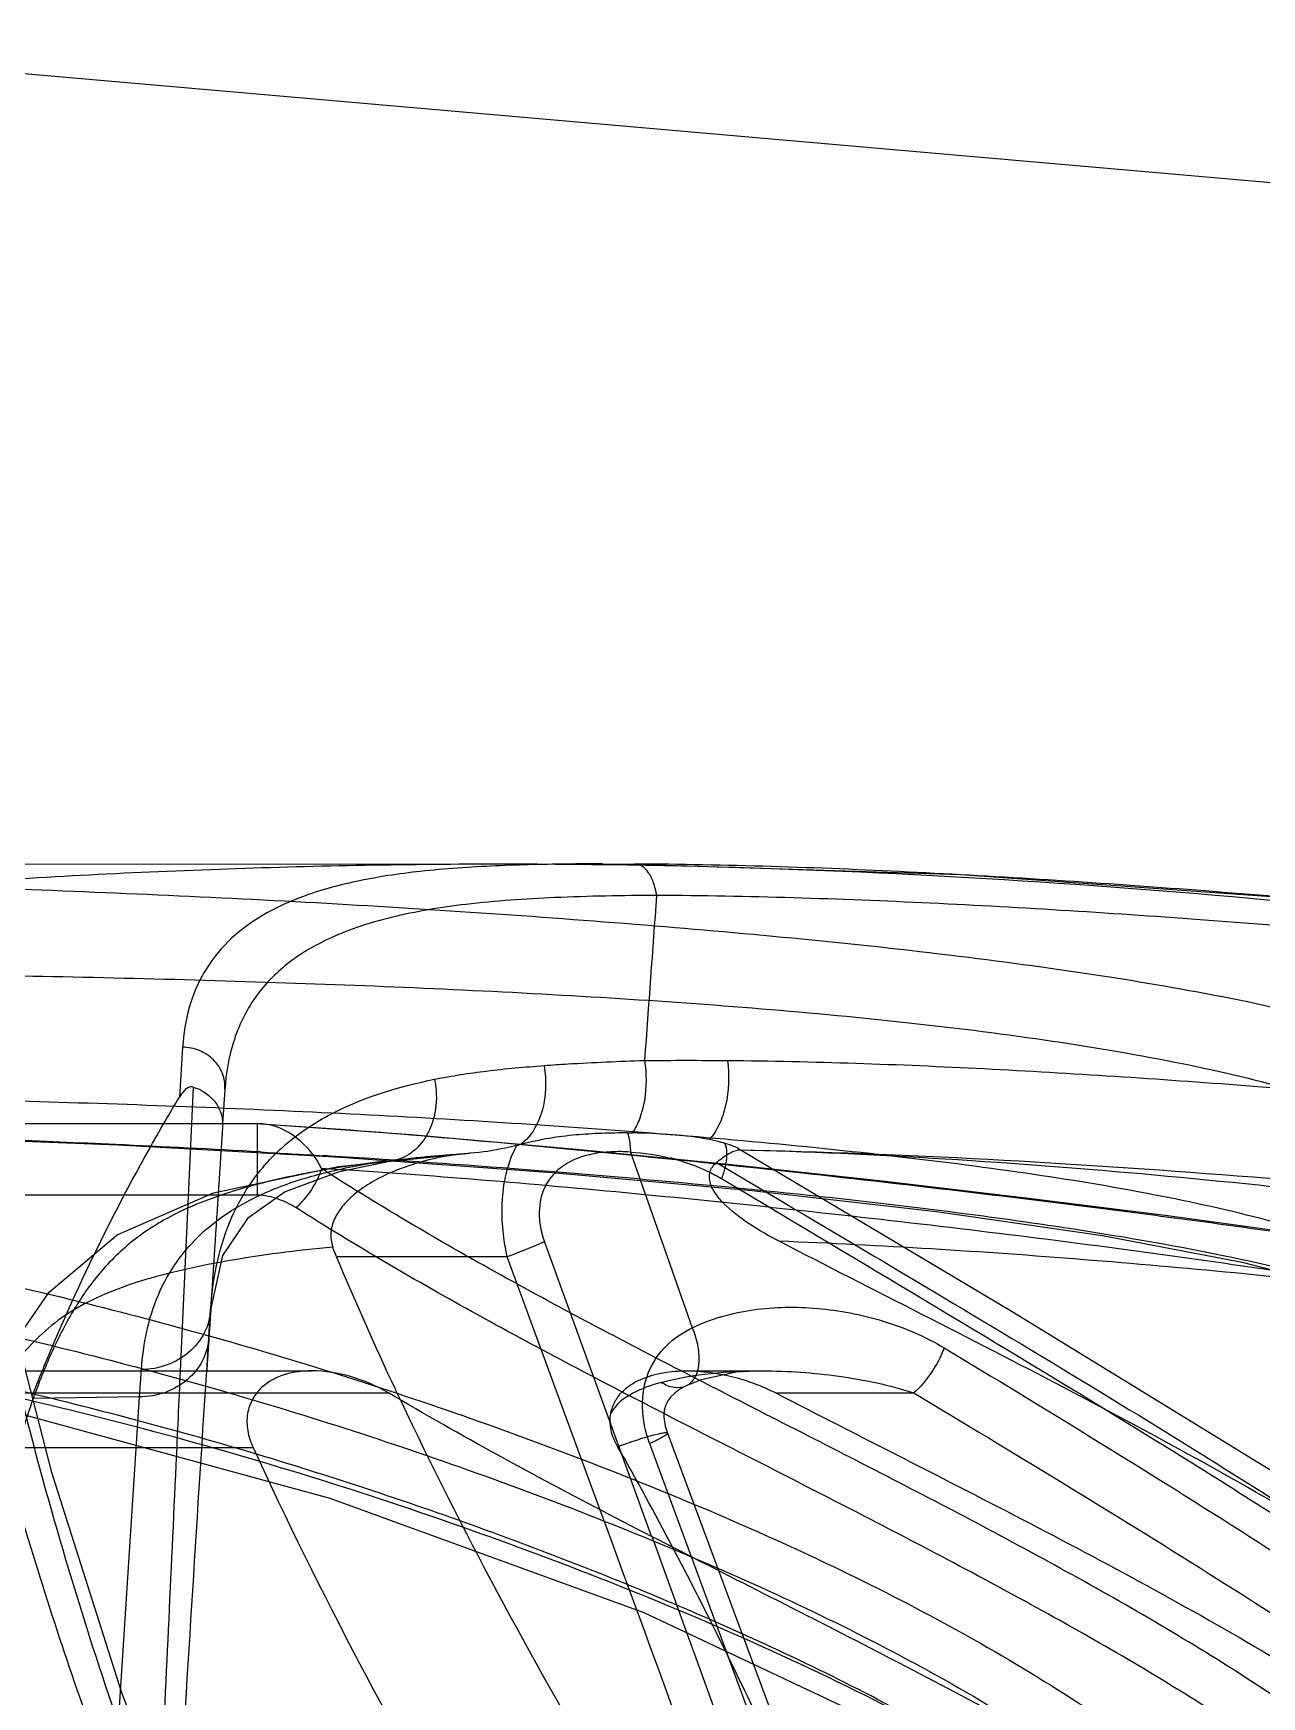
# Model space of a CAD drawing. Header units: millimetres. Extents: x 29875 to 31218, y -21313 to -20364.
# Drawn here: x 30170.11 to 30178.99, y -20642.47 to -20630.45 of the extents above; entities that cross this region are included whole.
import ezdxf

# ---------------------------------------------------------------- set-up
doc = ezdxf.new("R2010")
doc.units = ezdxf.units.MM
doc.header["$LTSCALE"] = 8
doc.layers.add('Cav-cor', color=30, linetype='Continuous')
doc.layers.add('WT', color=4, linetype='Continuous')

# ---------------------------------------------------------------- blocks, each defined once
blk = doc.blocks.new('20160903.150404')
at = {"layer": 'Cav-cor', "color": 241}
for p, q in [((-14.474, 71.574), (0, 72.84)), ((-7.749, 66.835), (-7.747, 66.835)), ((0.292, 66.836), (-7.747, 66.835)), ((-4.483, 65.511), (-4.46, 65.149)), ((-4.788, 65.206), (-4.772, 64.957)), ((-4.559, 65.223), (-4.547, 64.958)), ((-5.058, 64.956), (-5.052, 64.956)), ((-5.052, 64.956), (-5.025, 64.956)), ((-5.025, 64.958), (-5.048, 64.957)), ((-5.048, 64.955), (-5.025, 64.956)), ((-5.025, 64.442), (-5.025, 64.957)), ((-5.025, 64.956), (-0.744, 64.956)), ((-4.772, 64.957), (-4.771, 64.939)), ((-4.772, 64.957), (-4.771, 64.939)), ((-4.547, 64.958), (-4.465, 63.172)), ((-8.492, 64.767), (-8.5, 64.768)), ((-7.719, 64.752), (-8.166, 63.482)), ((-6.534, 64.742), (-6.562, 64.744)), ((-5.608, 64.648), (-6.534, 64.742)), ((-5.991, 64.687), (-5.99, 64.686)), ((-5.99, 64.686), (-5.922, 64.684)), ((-4.706, 64.457), (-5.608, 64.648)), ((-8.723, 64.352), (-8.377, 64.559)), ((-5.025, 64.442), (-0.744, 64.442)), ((-7.872, 61.975), (-7.098, 64.105)), ((-7.498, 62.171), (-6.829, 63.996)), ((-6.829, 63.996), (-5.594, 63.996)), ((-4.685, 63.614), (-4.685, 63.612)), ((-4.672, 63.411), (-4.685, 63.614)), ((-4.657, 63.171), (-4.672, 63.411)), ((-8.127, 63.171), (-8.672, 63.171)), ((-0.972, 63.171), (-5.419, 63.171)), ((-4.172, 62.983), (-4.185, 63.181)), ((-8.122, 63.062), (-8.121, 63.062)), ((-8.77, 63.011), (-9.767, 63.011)), ((-3.142, 63.011), (-5.971, 63.011)), ((-4.172, 62.983), (-3.403, 62.971)), ((-4.009, 60.472), (-4.172, 62.983)), ((-7.986, 62.721), (-9.488, 58.68)), ((-7.858, 62.645), (-9.791, 57.4)), ((-0.927, 62.616), (-4.992, 62.616)), ((-4.041, 60.845), (-4.523, 59.581))]:
    blk.add_line(p, q, dxfattribs=at)
for points in [[(-7.749, 66.835), (-10.106, 66.759), (-12.927, 66.56), (-15.901, 66.289)], [(-5.056, 64.956), (-6.135, 64.879), (-7.33, 64.774), (-8.474, 64.66), (-9.561, 64.542), (-10.597, 64.42), (-11.584, 64.296), (-12.514, 64.168), (-13.363, 64.03), (-14.071, 63.864)], [(-14.283, 62.858), (-14.219, 63.042), (-14.003, 63.267), (-13.587, 63.508), (-12.971, 63.739), (-12.152, 63.953), (-11.13, 64.148), (-9.931, 64.321), (-8.596, 64.472), (-7.153, 64.603), (-5.624, 64.713), (-4.017, 64.802), (-2.338, 64.867), (-0.769, 64.908)], [(-8.496, 64.78), (-10.478, 63.601), (-12.508, 62.355), (-14.158, 61.275)], [(-6.544, 64.742), (-6.17, 64.71), (-5.991, 64.687)], [(-5.99, 64.686), (-5.608, 64.608), (-5.225, 64.465), (-4.951, 64.272), (-4.771, 64.004), (-4.685, 63.612)], [(-3.184, 63.253), (-3.519, 63.741), (-4.009, 64.155), (-4.706, 64.457)], [(-3.121, 64.038), (-3.532, 62.446), (-4.041, 60.845)], [(-8.67, 63.171), (-8.482, 63.161), (-8.23, 63.106), (-8.122, 63.062)], [(-8.121, 63.062), (-8.077, 63.038), (-8.039, 63.01), (-8.01, 62.983), (-7.989, 62.955), (-7.974, 62.926), (-7.964, 62.888), (-7.961, 62.837), (-7.971, 62.772), (-7.986, 62.721)], [(-14.396, 56.696), (-12.998, 58.056), (-11.517, 59.376), (-9.802, 60.486), (-7.819, 61.422), (-5.55, 62.249), (-3.074, 62.922)]]:
    blk.add_lwpolyline(points, dxfattribs=at)
for centre, radius, start, end in [((-8.123, 38.918), 26.498, 89.3491, 90.6439), ((-16.843, 57.689), 14.457, 30.2658, 31.0632), ((-4.526, 64.956), 0.246, 179.6699, 183.7259), ((-16.836, 57.712), 14.439, 22.3893, 30.2042), ((-7.693, 61.649), 3.242, 90.1073, 90.7259), ((-7.642, 63.253), 1.501, 92.9463, 103.9881), ((-8.113, 60.017), 4.936, 75.7646, 76.1249), ((0.256, -28.843), 93.746, 93.24176, 93.51822), ((-6.21, 63.666), 1.507, 46.29, 47.6179), ((-30.638, 74.554), 27.178, 334.9197, 337.1408), ((-6.596, 64.419), 1.087, 337.1405, 341.0753), ((-1301.408, -19.468), 1299.382, 3.496746, 3.646406), ((-1301.404, -19.468), 1299.378, 3.496752, 3.646407), ((-18.168, 57.147), 15.886, 21.5893, 22.4424), ((-31.676, 75.033), 28.321, 334.7569, 334.9334), ((1335.348, -425.797), 1429.043, 160.04221, 160.242305)]:
    blk.add_arc(centre, radius, start, end, dxfattribs=at)
for points, knots in [([(-15.872, 66.285), (-14.497, 66.417), (-12.451, 66.61), (-9.742, 66.787), (-8.408, 66.831), (-7.747, 66.835)], [0, 0, 0, 0, 0.508583, 0.756768, 1, 1, 1, 1]), ([(-6.789, 66.836), (-8.173, 66.836), (-10.904, 66.736), (-13.62, 66.457), (-14.955, 66.287)], [0, 0, 0, 0, 0.507035, 1, 1, 1, 1]), ([(-7.908, 66.608), (-7.904, 66.639), (-7.89, 66.696), (-7.856, 66.769), (-7.809, 66.821), (-7.768, 66.835), (-7.749, 66.835)], [0, 0, 0, 0, 0.313581, 0.587817, 0.81264, 1, 1, 1, 1]), ([(-7.518, 66.836), (-7.453, 66.836), (-7.207, 66.835), (-6.96, 66.83), (-6.778, 66.823)], [0, 0, 0, 0, 0.261658, 1, 1, 1, 1]), ([(-2.813, 66.699), (-3.478, 66.743), (-4.802, 66.812), (-6.129, 66.836), (-6.789, 66.836)], [0, 0, 0, 0, 0.502067, 1, 1, 1, 1]), ([(-6.778, 66.823), (-6.596, 66.815), (-6.255, 66.794), (-5.783, 66.727), (-5.384, 66.622), (-5.06, 66.477), (-4.808, 66.289), (-4.628, 66.06), (-4.519, 65.796), (-4.489, 65.607), (-4.483, 65.511)], [0, 0, 0, 0, 0.186717, 0.34897, 0.487928, 0.606751, 0.710713, 0.806565, 0.901202, 1, 1, 1, 1]), ([(-0.579, 66.727), (-1.414, 66.712), (-3.063, 66.67), (-5.503, 66.562), (-7.865, 66.402), (-9.762, 66.221), (-11.188, 66.024), (-12.144, 65.856), (-12.98, 65.66), (-13.67, 65.434), (-14.198, 65.178), (-14.564, 64.888), (-14.767, 64.56), (-14.795, 64.327), (-14.79, 64.218)], [0, 0, 0, 0, 0.167492, 0.3311, 0.490208, 0.642415, 0.7135, 0.77909, 0.83709, 0.885772, 0.924482, 0.954293, 0.978157, 1, 1, 1, 1]), ([(-16.01, 66.068), (-14.64, 66.199), (-12.601, 66.389), (-9.899, 66.562), (-8.568, 66.604), (-7.908, 66.608)], [0, 0, 0, 0, 0.50801, 0.756307, 1, 1, 1, 1]), ([(-7.908, 66.608), (-7.663, 66.607), (-7.203, 66.599), (-6.562, 66.556), (-6.017, 66.468), (-5.572, 66.326), (-5.225, 66.124), (-4.98, 65.861), (-4.834, 65.547), (-4.796, 65.322), (-4.788, 65.206)], [0, 0, 0, 0, 0.193533, 0.363352, 0.50791, 0.628731, 0.730586, 0.82105, 0.908618, 1, 1, 1, 1]), ([(-0.494, 66.061), (-1.292, 66.056), (-2.87, 66.04), (-5.208, 65.986), (-7.477, 65.885), (-9.305, 65.745), (-10.687, 65.574), (-11.621, 65.419), (-12.446, 65.23), (-13.132, 65.004), (-13.661, 64.743), (-14.031, 64.447), (-14.243, 64.116), (-14.282, 63.881), (-14.281, 63.771)], [0, 0, 0, 0, 0.165054, 0.326449, 0.48366, 0.634654, 0.705646, 0.771591, 0.830455, 0.880414, 0.920623, 0.951998, 0.977245, 1, 1, 1, 1]), ([(-4.788, 65.206), (-4.791, 65.245), (-4.778, 65.324), (-4.711, 65.426), (-4.607, 65.494), (-4.524, 65.51), (-4.483, 65.511)], [0, 0, 0, 0, 0.241025, 0.487906, 0.742005, 1, 1, 1, 1]), ([(-8.42, 65.415), (-9.039, 65.409), (-10.288, 65.365), (-12.173, 65.239), (-14.083, 65.076), (-15.365, 64.955), (-16.01, 64.893)], [0, 0, 0, 0, 0.244107, 0.492532, 0.744659, 1, 1, 1, 1]), ([(-8.42, 65.415), (-8.435, 65.307), (-8.429, 65.145), (-8.367, 64.953), (-8.318, 64.874), (-8.29, 64.843)], [0, 0, 0, 0, 0.542502, 0.789988, 1, 1, 1, 1]), ([(-7.821, 65.415), (-7.836, 65.321), (-7.836, 65.177), (-7.792, 65.002), (-7.756, 64.924), (-7.734, 64.891)], [0, 0, 0, 0, 0.530086, 0.779133, 1, 1, 1, 1]), ([(-7.095, 65.378), (-7.152, 65.383), (-7.395, 65.398), (-7.637, 65.409), (-7.821, 65.415)], [0, 0, 0, 0, 0.239246, 1, 1, 1, 1]), ([(-7.095, 65.378), (-7.104, 65.323), (-7.113, 65.185), (-7.071, 64.98), (-6.984, 64.851), (-6.929, 64.809)], [0, 0, 0, 0, 0.274039, 0.666386, 1, 1, 1, 1]), ([(-6.304, 65.279), (-6.428, 65.304), (-6.691, 65.344), (-6.956, 65.368), (-7.095, 65.378)], [0, 0, 0, 0, 0.476593, 1, 1, 1, 1]), ([(-6.304, 65.279), (-6.318, 65.208), (-6.323, 65.064), (-6.277, 64.927), (-6.243, 64.868)], [0, 0, 0, 0, 0.514665, 1, 1, 1, 1]), ([(-5.394, 64.932), (-5.454, 64.973), (-5.738, 65.135), (-6.056, 65.228), (-6.304, 65.279)], [0, 0, 0, 0, 0.222781, 1, 1, 1, 1]), ([(-4.559, 65.223), (-4.618, 65.205), (-4.7, 65.152), (-4.761, 65.045), (-4.771, 64.986), (-4.772, 64.957)], [0, 0, 0, 0, 0.510938, 0.758178, 1, 1, 1, 1]), ([(-4.559, 65.223), (-4.551, 65.225), (-4.535, 65.225), (-4.513, 65.214), (-4.486, 65.19), (-4.47, 65.165), (-4.46, 65.149)], [0, 0, 0, 0, 0.193138, 0.329654, 0.564466, 1, 1, 1, 1]), ([(-14.28, 62.899), (-14.268, 63.007), (-14.198, 63.238), (-13.944, 63.547), (-13.541, 63.823), (-12.988, 64.067), (-12.291, 64.278), (-11.472, 64.458), (-10.556, 64.608), (-9.216, 64.777), (-7.451, 64.931), (-5.262, 65.056), (-3.002, 65.135), (-1.473, 65.162), (-0.699, 65.172)], [0, 0, 0, 0, 0.022965, 0.049503, 0.082934, 0.125308, 0.176868, 0.236534, 0.302497, 0.372987, 0.522007, 0.676913, 0.836327, 1, 1, 1, 1]), ([(-14.28, 63.748), (-14.164, 63.805), (-13.886, 63.9), (-13.419, 64.007), (-12.88, 64.101), (-12.301, 64.187), (-11.703, 64.269), (-10.891, 64.374), (-9.868, 64.499), (-8.638, 64.637), (-7.417, 64.761), (-6.221, 64.871), (-5.433, 64.931), (-5.048, 64.955)], [0, 0, 0, 0, 0.041412, 0.094171, 0.153963, 0.217309, 0.282307, 0.348066, 0.480699, 0.613762, 0.746061, 0.875695, 1, 1, 1, 1]), ([(-5.487, 64.633), (-5.445, 64.719), (-5.325, 64.868), (-5.146, 64.951), (-5.057, 64.956)], [0, 0, 0, 0, 0.521845, 1, 1, 1, 1]), ([(-8.496, 64.78), (-8.483, 64.787), (-8.451, 64.799), (-8.419, 64.81), (-8.4, 64.816)], [0, 0, 0, 0, 0.428775, 1, 1, 1, 1]), ([(-8.4, 64.816), (-8.409, 64.795), (-8.418, 64.745), (-8.412, 64.695), (-8.407, 64.667)], [0, 0, 0, 0, 0.440222, 1, 1, 1, 1]), ([(-8.4, 64.816), (-8.392, 64.818), (-8.355, 64.829), (-8.318, 64.837), (-8.29, 64.843)], [0, 0, 0, 0, 0.234034, 1, 1, 1, 1]), ([(-8.29, 64.843), (-8.202, 64.86), (-8.016, 64.882), (-7.83, 64.89), (-7.734, 64.891)], [0, 0, 0, 0, 0.483604, 1, 1, 1, 1]), ([(-7.699, 64.891), (-7.702, 64.88), (-7.713, 64.834), (-7.718, 64.788), (-7.719, 64.752)], [0, 0, 0, 0, 0.241378, 1, 1, 1, 1]), ([(-7.699, 64.891), (-7.637, 64.891), (-7.511, 64.889), (-7.322, 64.878), (-7.127, 64.854), (-6.997, 64.825), (-6.929, 64.809)], [0, 0, 0, 0, 0.241602, 0.484034, 0.732942, 1, 1, 1, 1]), ([(-6.243, 64.868), (-6.215, 64.821), (-6.143, 64.738), (-6.042, 64.695), (-5.991, 64.687)], [0, 0, 0, 0, 0.517549, 1, 1, 1, 1]), ([(-5.195, 64.778), (-5.21, 64.792), (-5.273, 64.847), (-5.341, 64.898), (-5.394, 64.932)], [0, 0, 0, 0, 0.244317, 1, 1, 1, 1]), ([(-5.046, 64.754), (-4.696, 64.773), (-3.274, 64.846), (-1.851, 64.888), (-0.777, 64.91)], [0, 0, 0, 0, 0.245583, 1, 1, 1, 1]), ([(-8.5, 64.768), (-9.703, 64.746), (-12.136, 64.599), (-14.562, 64.374), (-15.789, 64.257)], [0, 0, 0, 0, 0.493925, 1, 1, 1, 1]), ([(-14.455, 64.225), (-14.218, 64.265), (-13.735, 64.336), (-12.753, 64.462), (-11.504, 64.593), (-9.999, 64.709), (-8.993, 64.755), (-8.492, 64.767)], [0, 0, 0, 0, 0.120471, 0.244242, 0.495848, 0.749031, 1, 1, 1, 1]), ([(-14.309, 63.148), (-14.235, 63.209), (-14.062, 63.329), (-13.761, 63.486), (-13.4, 63.632), (-12.812, 63.823), (-11.957, 64.024), (-11.031, 64.182), (-10.225, 64.296), (-9.363, 64.404), (-7.786, 64.567), (-6.42, 64.67), (-5.497, 64.727)], [0, 0, 0, 0, 0.032081, 0.069482, 0.112635, 0.16145, 0.274586, 0.404161, 0.473477, 0.544987, 0.692817, 1, 1, 1, 1]), ([(-8.5, 64.768), (-8.501, 64.769), (-8.504, 64.769), (-8.504, 64.774), (-8.501, 64.777), (-8.498, 64.779), (-8.496, 64.78)], [0, 0, 0, 0, 0.255441, 0.40731, 0.648347, 1, 1, 1, 1]), ([(-8.341, 64.677), (-8.368, 64.699), (-8.414, 64.735), (-8.468, 64.763), (-8.492, 64.767)], [0, 0, 0, 0, 0.596554, 1, 1, 1, 1]), ([(-8.377, 64.559), (-8.347, 64.576), (-8.229, 64.64), (-8.102, 64.685), (-8.005, 64.71)], [0, 0, 0, 0, 0.255122, 1, 1, 1, 1]), ([(-7.578, 64.754), (-7.531, 64.752), (-7.44, 64.742), (-7.308, 64.701), (-7.188, 64.628), (-7.129, 64.554), (-7.107, 64.512)], [0, 0, 0, 0, 0.251896, 0.498023, 0.743506, 1, 1, 1, 1]), ([(-6.809, 64.537), (-6.814, 64.562), (-6.833, 64.653), (-6.866, 64.741), (-6.898, 64.801)], [0, 0, 0, 0, 0.266687, 1, 1, 1, 1]), ([(-6.898, 64.801), (-6.871, 64.794), (-6.76, 64.768), (-6.647, 64.749), (-6.562, 64.744)], [0, 0, 0, 0, 0.247458, 1, 1, 1, 1]), ([(-6.562, 64.744), (-6.461, 64.737), (-6.262, 64.704), (-6.07, 64.64), (-5.979, 64.6)], [0, 0, 0, 0, 0.503562, 1, 1, 1, 1]), ([(-5.922, 64.684), (-5.971, 64.69), (-6.175, 64.715), (-6.379, 64.732), (-6.534, 64.742)], [0, 0, 0, 0, 0.24122, 1, 1, 1, 1]), ([(-4.685, 63.614), (-4.699, 63.827), (-4.76, 64.146), (-4.958, 64.522), (-5.094, 64.682), (-5.169, 64.755)], [0, 0, 0, 0, 0.507573, 0.751532, 1, 1, 1, 1]), ([(-14.838, 57.723), (-14.789, 57.926), (-14.666, 58.331), (-14.383, 58.914), (-13.991, 59.462), (-13.502, 59.966), (-12.938, 60.429), (-12.109, 61.008), (-10.998, 61.663), (-9.615, 62.392), (-8.211, 63.102), (-6.822, 63.828), (-5.922, 64.353), (-5.487, 64.633)], [0, 0, 0, 0, 0.052384, 0.106091, 0.162117, 0.220927, 0.28224, 0.345352, 0.474667, 0.606151, 0.738355, 0.870086, 1, 1, 1, 1]), ([(-14.228, 63.528), (-14.084, 63.571), (-13.773, 63.649), (-13.101, 63.782), (-12.201, 63.923), (-11.089, 64.077), (-9.957, 64.217), (-8.821, 64.345), (-7.691, 64.459), (-6.58, 64.558), (-5.848, 64.612), (-5.487, 64.633)], [0, 0, 0, 0, 0.051308, 0.108819, 0.232927, 0.361206, 0.490845, 0.62079, 0.750098, 0.877224, 1, 1, 1, 1]), ([(-8.341, 64.677), (-9.1, 64.225), (-10.618, 63.331), (-12.118, 62.406), (-12.855, 61.928)], [0, 0, 0, 0, 0.501561, 1, 1, 1, 1]), ([(-8.407, 64.667), (-8.406, 64.659), (-8.398, 64.622), (-8.387, 64.586), (-8.377, 64.559)], [0, 0, 0, 0, 0.235979, 1, 1, 1, 1]), ([(-8.39, 64.385), (-8.37, 64.406), (-8.333, 64.45), (-8.292, 64.523), (-8.283, 64.61), (-8.319, 64.658), (-8.341, 64.677)], [0, 0, 0, 0, 0.261763, 0.509523, 0.745224, 1, 1, 1, 1]), ([(-4.185, 63.181), (-4.197, 63.365), (-4.253, 63.641), (-4.432, 63.963), (-4.69, 64.258), (-5.068, 64.474), (-5.52, 64.613), (-5.782, 64.663), (-5.922, 64.684)], [0, 0, 0, 0, 0.219873, 0.326467, 0.436007, 0.683273, 0.831489, 1, 1, 1, 1]), ([(-5.922, 64.684), (-5.737, 64.661), (-5.385, 64.608), (-4.892, 64.493), (-4.47, 64.339), (-4.132, 64.135), (-3.877, 63.886), (-3.683, 63.605), (-3.528, 63.298), (-3.443, 63.082), (-3.403, 62.971)], [0, 0, 0, 0, 0.170591, 0.326576, 0.463305, 0.580229, 0.685432, 0.787512, 0.891572, 1, 1, 1, 1]), ([(-5.302, 64.351), (-5.345, 64.387), (-5.419, 64.475), (-5.471, 64.578), (-5.488, 64.633)], [0, 0, 0, 0, 0.496391, 1, 1, 1, 1]), ([(-7.107, 64.512), (-7.076, 64.453), (-7.045, 64.312), (-7.073, 64.173), (-7.098, 64.105)], [0, 0, 0, 0, 0.479275, 1, 1, 1, 1]), ([(-6.829, 63.996), (-6.819, 64.042), (-6.787, 64.22), (-6.786, 64.405), (-6.809, 64.537)], [0, 0, 0, 0, 0.257541, 1, 1, 1, 1]), ([(-14.539, 57.505), (-14.492, 57.709), (-14.372, 58.118), (-14.095, 58.706), (-13.707, 59.258), (-13.219, 59.762), (-12.657, 60.219), (-11.834, 60.786), (-10.734, 61.428), (-9.369, 62.146), (-7.986, 62.846), (-6.618, 63.561), (-5.731, 64.077), (-5.302, 64.351)], [0, 0, 0, 0, 0.053198, 0.107748, 0.164439, 0.223653, 0.285113, 0.348184, 0.477163, 0.608143, 0.73975, 0.870806, 1, 1, 1, 1]), ([(-14.153, 60.948), (-13.718, 61.249), (-12.833, 61.84), (-11.026, 62.98), (-9.644, 63.801), (-8.723, 64.352)], [0, 0, 0, 0, 0.247866, 0.497567, 1, 1, 1, 1]), ([(-8.794, 64.108), (-8.719, 64.146), (-8.577, 64.228), (-8.446, 64.328), (-8.39, 64.385)], [0, 0, 0, 0, 0.512345, 1, 1, 1, 1]), ([(-5.707, 64.432), (-5.682, 64.409), (-5.634, 64.36), (-5.576, 64.273), (-5.547, 64.171), (-5.556, 64.099), (-5.568, 64.066)], [0, 0, 0, 0, 0.246543, 0.495522, 0.746584, 1, 1, 1, 1]), ([(-5.302, 64.351), (-5.262, 64.376), (-5.195, 64.407), (-5.101, 64.434), (-5.05, 64.442), (-5.025, 64.442)], [0, 0, 0, 0, 0.485498, 0.73963, 1, 1, 1, 1]), ([(-1.144, 64.196), (-1.822, 64.088), (-3.164, 63.831), (-5.132, 63.315), (-6.724, 62.784), (-7.959, 62.304), (-9.15, 61.792), (-10.288, 61.208), (-11.339, 60.526), (-12.059, 59.971), (-12.721, 59.377), (-13.336, 58.755), (-13.93, 58.122), (-14.334, 57.709), (-14.539, 57.505)], [0, 0, 0, 0, 0.134489, 0.267349, 0.398253, 0.462896, 0.526889, 0.652059, 0.712805, 0.772065, 0.829953, 0.886828, 0.943294, 1, 1, 1, 1]), ([(-13.164, 63.765), (-12.805, 63.806), (-12.082, 63.882), (-10.626, 64.01), (-9.528, 64.079), (-8.794, 64.108)], [0, 0, 0, 0, 0.247099, 0.497493, 1, 1, 1, 1]), ([(-12.855, 61.928), (-12.531, 62.128), (-11.869, 62.51), (-10.855, 63.052), (-9.826, 63.58), (-9.137, 63.93), (-8.794, 64.108)], [0, 0, 0, 0, 0.247311, 0.49726, 0.748517, 1, 1, 1, 1]), ([(-7.098, 64.105), (-7.079, 64.096), (-6.99, 64.057), (-6.9, 64.022), (-6.829, 63.996)], [0, 0, 0, 0, 0.217753, 1, 1, 1, 1]), ([(-5.568, 64.066), (-5.309, 64.041), (-4.934, 63.994), (-4.459, 63.898), (-4.07, 63.794), (-3.73, 63.651), (-3.468, 63.448), (-3.363, 63.337), (-3.316, 63.279)], [0, 0, 0, 0, 0.318806, 0.463171, 0.594273, 0.813458, 0.908594, 1, 1, 1, 1]), ([(-3.071, 64.011), (-3.24, 63.247), (-3.627, 61.729), (-4.138, 60.247), (-4.428, 59.52)], [0, 0, 0, 0, 0.500052, 1, 1, 1, 1]), ([(-1.083, 63.848), (-1.758, 63.74), (-3.095, 63.482), (-5.056, 62.965), (-6.641, 62.434), (-7.871, 61.954), (-9.055, 61.442), (-10.186, 60.856), (-11.224, 60.165), (-11.933, 59.601), (-12.583, 58.996), (-13.187, 58.361), (-13.776, 57.716), (-14.179, 57.294), (-14.384, 57.086)], [0, 0, 0, 0, 0.134329, 0.267008, 0.397699, 0.462219, 0.526075, 0.65092, 0.711498, 0.770632, 0.828523, 0.885619, 0.942584, 1, 1, 1, 1]), ([(-8.166, 63.482), (-8.303, 63.55), (-8.607, 63.632), (-9.076, 63.638), (-9.547, 63.548), (-9.847, 63.421), (-9.987, 63.337)], [0, 0, 0, 0, 0.243334, 0.489281, 0.740643, 1, 1, 1, 1]), ([(-4.685, 63.612), (-4.681, 63.554), (-4.649, 63.438), (-4.534, 63.296), (-4.373, 63.203), (-4.248, 63.181), (-4.185, 63.181)], [0, 0, 0, 0, 0.239768, 0.485446, 0.739528, 1, 1, 1, 1]), ([(-8.166, 63.482), (-8.184, 63.438), (-8.21, 63.352), (-8.218, 63.227), (-8.193, 63.123), (-8.147, 63.074), (-8.122, 63.062)], [0, 0, 0, 0, 0.31177, 0.588392, 0.814593, 1, 1, 1, 1]), ([(-7.858, 62.645), (-7.827, 62.73), (-7.79, 62.904), (-7.83, 63.161), (-7.969, 63.363), (-8.099, 63.449), (-8.166, 63.482)], [0, 0, 0, 0, 0.274117, 0.533667, 0.771373, 1, 1, 1, 1]), ([(-4.672, 63.411), (-4.669, 63.354), (-4.636, 63.238), (-4.522, 63.097), (-4.36, 63.005), (-4.235, 62.983), (-4.172, 62.983)], [0, 0, 0, 0, 0.238673, 0.483895, 0.738416, 1, 1, 1, 1]), ([(-9.987, 63.337), (-10.705, 62.904), (-12.128, 62.034), (-13.518, 61.11), (-14.197, 60.634)], [0, 0, 0, 0, 0.502603, 1, 1, 1, 1]), ([(-9.987, 63.337), (-9.963, 63.274), (-9.9, 63.156), (-9.815, 63.053), (-9.767, 63.011)], [0, 0, 0, 0, 0.512664, 1, 1, 1, 1]), ([(-8.674, 63.171), (-8.858, 63.171), (-9.227, 63.145), (-9.591, 63.069), (-9.767, 63.011)], [0, 0, 0, 0, 0.497803, 1, 1, 1, 1]), ([(-8.126, 63.171), (-8.235, 63.171), (-8.458, 63.141), (-8.669, 63.063), (-8.77, 63.011)], [0, 0, 0, 0, 0.487645, 1, 1, 1, 1]), ([(-7.942, 63.087), (-8.059, 63.119), (-8.302, 63.16), (-8.547, 63.171), (-8.67, 63.171)], [0, 0, 0, 0, 0.498444, 1, 1, 1, 1]), ([(-7.578, 62.865), (-7.583, 62.895), (-7.604, 62.952), (-7.657, 63.022), (-7.724, 63.075), (-7.822, 63.126), (-7.958, 63.163), (-8.07, 63.171), (-8.126, 63.171)], [0, 0, 0, 0, 0.1346, 0.26166, 0.384511, 0.50615, 0.750472, 1, 1, 1, 1]), ([(-5.971, 63.011), (-5.885, 63.062), (-5.705, 63.139), (-5.512, 63.171), (-5.418, 63.171)], [0, 0, 0, 0, 0.517569, 1, 1, 1, 1]), ([(-5.418, 63.171), (-5.353, 63.171), (-5.221, 63.156), (-5.069, 63.078), (-4.983, 62.969), (-4.945, 62.859), (-4.947, 62.736), (-4.974, 62.655), (-4.992, 62.616)], [0, 0, 0, 0, 0.229378, 0.455381, 0.575513, 0.706599, 0.850351, 1, 1, 1, 1]), ([(-4.465, 63.172), (-4.455, 62.946), (-4.408, 61.924), (-4.36, 60.903), (-4.323, 60.108)], [0, 0, 0, 0, 0.221851, 1, 1, 1, 1]), ([(-14.364, 56.796), (-14.177, 56.973), (-13.811, 57.331), (-13.277, 57.88), (-12.742, 58.428), (-12.185, 58.96), (-11.591, 59.467), (-10.732, 60.104), (-9.549, 60.805), (-8.024, 61.51), (-6.423, 62.127), (-4.763, 62.661), (-3.63, 62.954), (-3.056, 63.084)], [0, 0, 0, 0, 0.0585, 0.116486, 0.174337, 0.232593, 0.291689, 0.351914, 0.475838, 0.603551, 0.733796, 0.866025, 1, 1, 1, 1]), ([(-8.121, 63.062), (-8.096, 63.049), (-8.029, 63.043), (-7.971, 63.069), (-7.942, 63.087)], [0, 0, 0, 0, 0.450782, 1, 1, 1, 1]), ([(-7.942, 63.087), (-7.871, 63.068), (-7.736, 63.022), (-7.611, 62.929), (-7.578, 62.865)], [0, 0, 0, 0, 0.503732, 1, 1, 1, 1]), ([(-9.767, 63.011), (-10.483, 62.582), (-11.902, 61.722), (-13.29, 60.812), (-13.969, 60.342)], [0, 0, 0, 0, 0.502696, 1, 1, 1, 1]), ([(-8.77, 63.011), (-9.381, 62.696), (-10.604, 62.081), (-11.81, 61.43), (-12.395, 61.081)], [0, 0, 0, 0, 0.502356, 1, 1, 1, 1]), ([(-12.342, 59.5), (-11.852, 59.841), (-10.813, 60.461), (-9.2, 61.302), (-7.566, 62.122), (-6.493, 62.702), (-5.971, 63.011)], [0, 0, 0, 0, 0.246225, 0.49751, 0.749936, 1, 1, 1, 1]), ([(-11.895, 59.259), (-11.603, 59.493), (-10.989, 59.94), (-9.999, 60.534), (-8.946, 61.064), (-7.845, 61.542), (-6.71, 61.977), (-5.151, 62.504), (-3.952, 62.828), (-3.142, 63.011)], [0, 0, 0, 0, 0.116953, 0.237237, 0.36031, 0.485475, 0.612212, 0.740287, 1, 1, 1, 1]), ([(-6.059, 62.955), (-6.5, 62.021), (-7.484, 60.2), (-8.601, 58.461), (-9.171, 57.599)], [0, 0, 0, 0, 0.499889, 1, 1, 1, 1]), ([(-3.09, 62.926), (-3.246, 62.343), (-3.59, 61.184), (-4.01, 60.05), (-4.24, 59.492)], [0, 0, 0, 0, 0.499966, 1, 1, 1, 1]), ([(-3.403, 62.971), (-3.342, 62.799), (-3.232, 62.432), (-3.037, 61.601), (-2.93, 60.939), (-2.864, 60.475)], [0, 0, 0, 0, 0.214385, 0.449065, 1, 1, 1, 1]), ([(-7.626, 62.624), (-7.605, 62.661), (-7.572, 62.739), (-7.57, 62.825), (-7.578, 62.865)], [0, 0, 0, 0, 0.510845, 1, 1, 1, 1]), ([(-7.986, 62.721), (-7.987, 62.72), (-7.985, 62.715), (-7.975, 62.706), (-7.951, 62.691), (-7.91, 62.669), (-7.877, 62.654), (-7.858, 62.645)], [0, 0, 0, 0, 0.029625, 0.083699, 0.279898, 0.591217, 1, 1, 1, 1]), ([(-7.626, 62.624), (-7.672, 62.64), (-7.738, 62.663), (-7.822, 62.69), (-7.875, 62.705), (-7.918, 62.716), (-7.953, 62.723), (-7.972, 62.725), (-7.985, 62.724), (-7.986, 62.721)], [0, 0, 0, 0, 0.384428, 0.555932, 0.704858, 0.826676, 0.917353, 0.974816, 1, 1, 1, 1]), ([(-4.992, 62.616), (-5.476, 61.563), (-6.293, 60.024), (-7.508, 58.049), (-8.144, 57.079), (-8.466, 56.596)], [0, 0, 0, 0, 0.499845, 0.749908, 1, 1, 1, 1]), ([(-9.28, 59.213), (-9.093, 59.67), (-8.692, 60.574), (-8.254, 61.459), (-8.024, 61.897)], [0, 0, 0, 0, 0.499846, 1, 1, 1, 1]), ([(-1.703, 61.549), (-2.358, 61.277), (-3.632, 60.642), (-5.397, 59.444), (-6.993, 58.031), (-7.927, 56.96), (-8.359, 56.399)], [0, 0, 0, 0, 0.250192, 0.500257, 0.750192, 1, 1, 1, 1]), ([(-1.635, 61.383), (-2.276, 61.113), (-3.523, 60.487), (-5.249, 59.308), (-6.811, 57.92), (-7.725, 56.869), (-8.149, 56.319)], [0, 0, 0, 0, 0.250169, 0.500228, 0.750171, 1, 1, 1, 1])]:
    blk.add_open_spline(points, degree=3, knots=knots, dxfattribs=at)
for points in [[(-7.908, 66.608), (-7.879, 66.211), (-7.85, 65.813), (-7.821, 65.415)], [(-4.771, 64.939), (-4.733, 64.35), (-4.695, 63.761), (-4.657, 63.171)], [(-7.719, 64.752), (-7.672, 64.756), (-7.625, 64.757), (-7.578, 64.754)], [(-5.979, 64.6), (-5.882, 64.557), (-5.787, 64.502), (-5.707, 64.432)], [(-8.024, 61.897), (-7.895, 62.141), (-7.764, 62.384), (-7.626, 62.624)], [(-9.171, 57.599), (-8.615, 59.123), (-8.057, 60.647), (-7.498, 62.171)]]:
    blk.add_open_spline(points, degree=3, dxfattribs=at)

msp = doc.modelspace()

# ---------------------------------------------------------------- block references
at = {"layer": 'WT', "xscale": -1}
msp.add_blockref('20160903.150404', (30166.706, -20703.29), dxfattribs=at)

doc.saveas('drawing.dxf')
